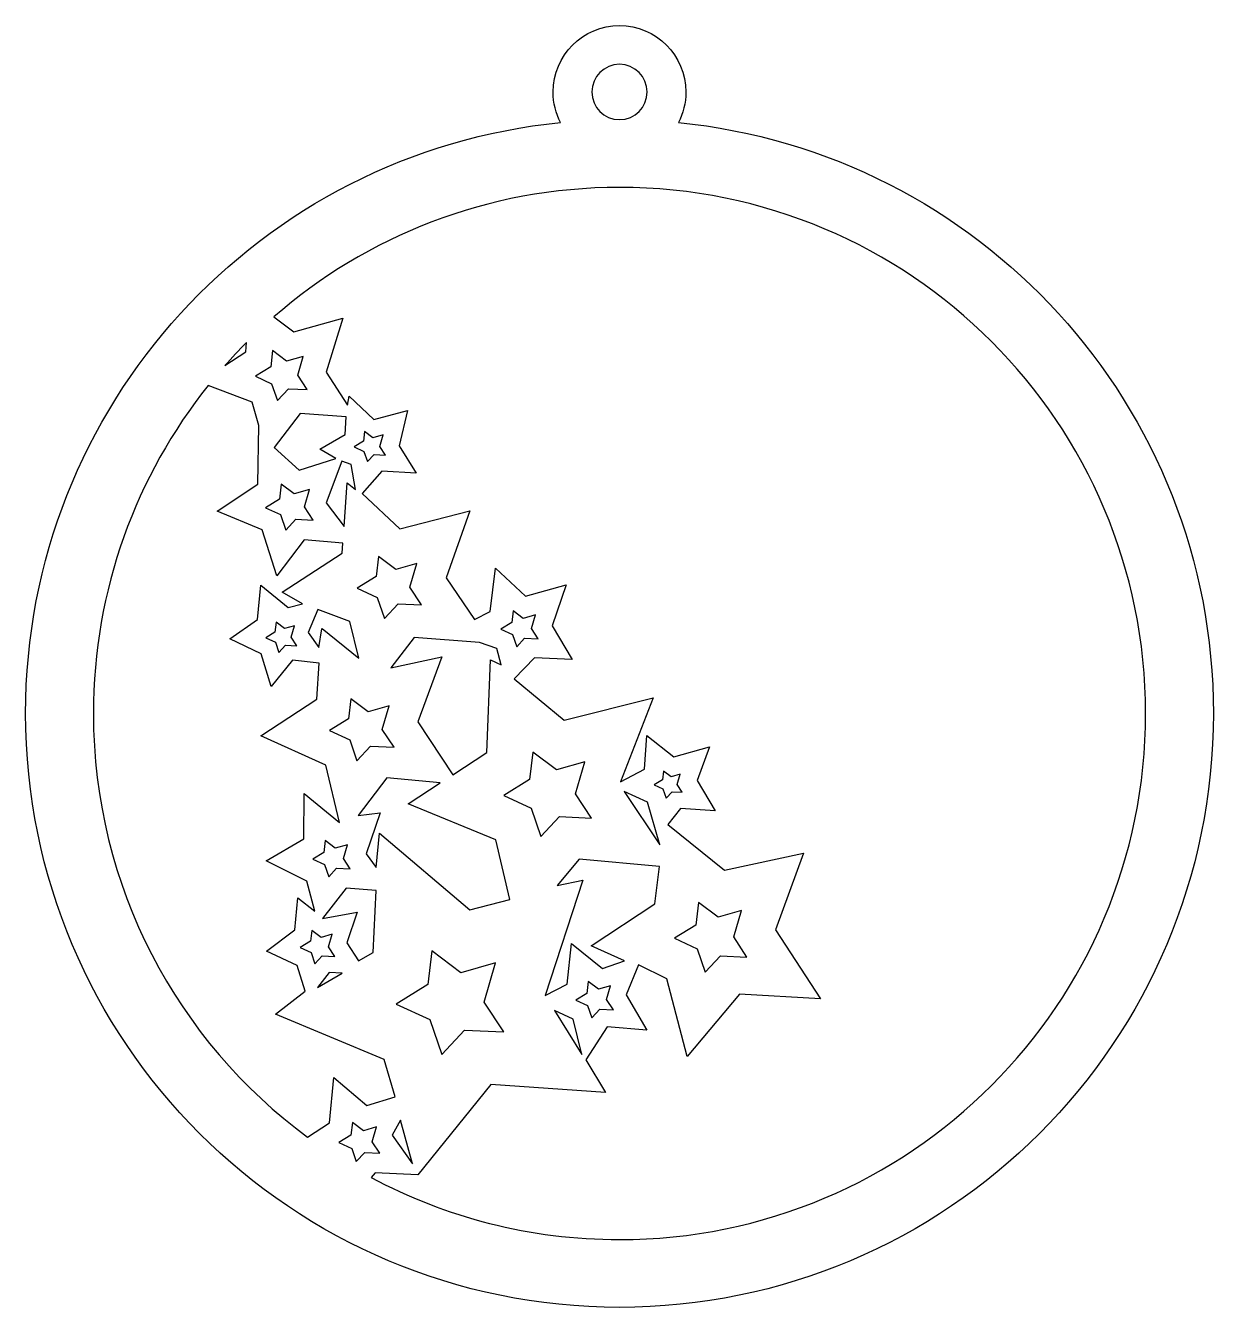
# Model space of a CAD drawing. Header units: centimetres. Extents: x 1 to 126, y -110 to -2.
# Drawn here: x 13.55 to 22.82, y -93.66 to -83.66 of the extents above; entities that cross this region are included whole.
import ezdxf

# ---------------------------------------------------------------- set-up
doc = ezdxf.new("R2010")
doc.units = ezdxf.units.CM
doc.header["$MEASUREMENT"] = 0
doc.layers.add('layer 1', color=7, linetype='Continuous')

msp = doc.modelspace()

# ---------------------------------------------------------------- linework, layer by layer
at = {"layer": 'layer 1', "color": 250}
for points, knots in [([(22.81888, -89.031), (22.81888, -86.62722), (20.9883, -84.65113), (18.64517, -84.42039), (18.64517, -84.42039), (18.68228, -84.34902), (18.70327, -84.26793), (18.70327, -84.18193), (18.70327, -84.18193), (18.70327, -83.89604), (18.4715, -83.66427), (18.18561, -83.66427), (18.18561, -83.66427), (17.89972, -83.66427), (17.66795, -83.89604), (17.66795, -84.18193), (17.66795, -84.18193), (17.66795, -84.26793), (17.68894, -84.34902), (17.72605, -84.42039), (17.72605, -84.42039), (15.38292, -84.65113), (13.55234, -86.62722), (13.55234, -89.031), (13.55234, -89.031), (13.55234, -91.58988), (15.62673, -93.66427), (18.18561, -93.66427), (18.18561, -93.66427), (20.74449, -93.66427), (22.81888, -91.58988), (22.81888, -89.031)], [0, 0, 0, 0, 0.1111111, 0.1111111, 0.1111111, 0.1111111, 0.2222222, 0.2222222, 0.2222222, 0.2222222, 0.3333333, 0.3333333, 0.3333333, 0.3333333, 0.4444444, 0.4444444, 0.4444444, 0.4444444, 0.5555556, 0.5555556, 0.5555556, 0.5555556, 0.6666667, 0.6666667, 0.6666667, 0.6666667, 0.7777778, 0.7777778, 0.7777778, 0.7777778, 1, 1, 1, 1]), ([(18.18641, -84.39774), (18.18641, -84.39774), (18.18561, -84.39773), (18.18561, -84.39773), (18.18561, -84.39773), (18.18561, -84.39773), (18.18481, -84.39774), (18.18481, -84.39774), (18.18481, -84.39774), (18.06599, -84.3973), (17.96979, -84.30085), (17.96979, -84.18193), (17.96979, -84.18193), (17.96979, -84.06274), (18.06642, -83.96611), (18.18561, -83.96611), (18.18561, -83.96611), (18.3048, -83.96611), (18.40143, -84.06274), (18.40143, -84.18193), (18.40143, -84.18193), (18.40143, -84.30085), (18.30523, -84.3973), (18.18641, -84.39774)], [0, 0, 0, 0, 0.1428571, 0.1428571, 0.1428571, 0.1428571, 0.2857143, 0.2857143, 0.2857143, 0.2857143, 0.4285714, 0.4285714, 0.4285714, 0.4285714, 0.5714286, 0.5714286, 0.5714286, 0.5714286, 0.7142857, 0.7142857, 0.7142857, 0.7142857, 1, 1, 1, 1]), ([(16.24941, -92.65096), (16.24941, -92.65096), (16.28035, -92.61379), (16.28035, -92.61379), (16.28035, -92.61379), (16.28035, -92.61379), (16.61215, -92.63063), (16.61215, -92.63063), (16.61215, -92.63063), (16.61215, -92.63063), (17.18135, -91.92537), (17.18135, -91.92537), (17.18135, -91.92537), (17.18135, -91.92537), (18.0763, -91.98915), (18.0763, -91.98915), (18.0763, -91.98915), (18.0763, -91.98915), (17.92185, -91.73238), (17.92185, -91.73238), (17.92185, -91.73238), (17.92185, -91.73238), (18.08864, -91.47472), (18.08864, -91.47472), (18.08864, -91.47472), (18.08864, -91.47472), (18.39934, -91.50081), (18.39934, -91.50081), (18.39934, -91.50081), (18.39934, -91.50081), (18.23666, -91.22527), (18.23666, -91.22527), (18.23666, -91.22527), (18.23666, -91.22527), (18.33335, -90.99274), (18.33335, -90.99274), (18.33335, -90.99274), (18.33335, -90.99274), (18.55387, -91.10028), (18.55387, -91.10028), (18.55387, -91.10028), (18.55387, -91.10028), (18.71349, -91.70718), (18.71349, -91.70718), (18.71349, -91.70718), (18.71349, -91.70718), (19.1213, -91.22085), (19.1213, -91.22085), (19.1213, -91.22085), (19.1213, -91.22085), (19.75265, -91.25748), (19.75265, -91.25748), (19.75265, -91.25748), (19.75265, -91.25748), (19.40253, -90.72007), (19.40253, -90.72007), (19.40253, -90.72007), (19.40253, -90.72007), (19.62106, -90.1209), (19.62106, -90.1209), (19.62106, -90.1209), (19.62106, -90.1209), (19.0052, -90.25368), (19.0052, -90.25368), (19.0052, -90.25368), (19.0052, -90.25368), (18.56336, -89.8963), (18.56336, -89.8963), (18.56336, -89.8963), (18.56336, -89.8963), (18.66259, -89.77171), (18.66259, -89.77171), (18.66259, -89.77171), (18.66259, -89.77171), (18.93119, -89.79108), (18.93119, -89.79108), (18.93119, -89.79108), (18.93119, -89.79108), (18.79068, -89.55338), (18.79068, -89.55338), (18.79068, -89.55338), (18.79068, -89.55338), (18.88882, -89.29223), (18.88882, -89.29223), (18.88882, -89.29223), (18.88882, -89.29223), (18.60957, -89.36982), (18.60957, -89.36982), (18.60957, -89.36982), (18.60957, -89.36982), (18.399, -89.20199), (18.399, -89.20199), (18.399, -89.20199), (18.399, -89.20199), (18.37992, -89.46485), (18.37992, -89.46485), (18.37992, -89.46485), (18.37992, -89.46485), (18.19368, -89.56323), (18.19368, -89.56323), (18.19368, -89.56323), (18.19368, -89.56323), (18.4471, -88.90962), (18.4471, -88.90962), (18.4471, -88.90962), (18.4471, -88.90962), (17.75352, -89.08205), (17.75352, -89.08205), (17.75352, -89.08205), (17.75352, -89.08205), (17.36376, -88.76057), (17.36376, -88.76057), (17.36376, -88.76057), (17.36376, -88.76057), (17.52356, -88.59547), (17.52356, -88.59547), (17.52356, -88.59547), (17.52356, -88.59547), (17.81532, -88.61028), (17.81532, -88.61028), (17.81532, -88.61028), (17.81532, -88.61028), (17.66117, -88.3478), (17.66117, -88.3478), (17.66117, -88.3478), (17.66117, -88.3478), (17.76924, -88.02636), (17.76924, -88.02636), (17.76924, -88.02636), (17.76924, -88.02636), (17.45275, -88.11468), (17.45275, -88.11468), (17.45275, -88.11468), (17.45275, -88.11468), (17.21721, -87.89625), (17.21721, -87.89625), (17.21721, -87.89625), (17.21721, -87.89625), (17.17588, -88.23599), (17.17588, -88.23599), (17.17588, -88.23599), (17.17588, -88.23599), (17.05461, -88.29751), (17.05461, -88.29751), (17.05461, -88.29751), (17.05461, -88.29751), (16.83367, -87.97199), (16.83367, -87.97199), (16.83367, -87.97199), (16.83367, -87.97199), (17.01851, -87.44912), (17.01851, -87.44912), (17.01851, -87.44912), (17.01851, -87.44912), (16.47101, -87.5911), (16.47101, -87.5911), (16.47101, -87.5911), (16.47101, -87.5911), (16.17882, -87.31359), (16.17882, -87.31359), (16.17882, -87.31359), (16.17882, -87.31359), (16.33216, -87.14012), (16.33216, -87.14012), (16.33216, -87.14012), (16.33216, -87.14012), (16.59869, -87.15479), (16.59869, -87.15479), (16.59869, -87.15479), (16.59869, -87.15479), (16.46613, -86.94159), (16.46613, -86.94159), (16.46613, -86.94159), (16.46613, -86.94159), (16.53287, -86.66623), (16.53287, -86.66623), (16.53287, -86.66623), (16.53287, -86.66623), (16.2677, -86.73765), (16.2677, -86.73765), (16.2677, -86.73765), (16.2677, -86.73765), (16.07619, -86.55587), (16.07619, -86.55587), (16.07619, -86.55587), (16.07619, -86.55587), (16.06463, -86.62526), (16.06463, -86.62526), (16.06463, -86.62526), (16.06463, -86.62526), (15.89639, -86.36895), (15.89639, -86.36895), (15.89639, -86.36895), (15.89639, -86.36895), (16.0279, -85.94774), (16.0279, -85.94774), (16.0279, -85.94774), (16.0279, -85.94774), (15.64393, -86.05444), (15.64393, -86.05444), (15.64393, -86.05444), (15.64393, -86.05444), (15.48984, -85.93588), (15.48984, -85.93588), (15.48984, -85.93588), (16.21096, -85.30727), (17.15382, -84.92656), (18.18561, -84.92656), (18.18561, -84.92656), (20.45243, -84.92656), (22.29005, -86.76418), (22.29005, -89.031), (22.29005, -89.031), (22.29005, -91.29782), (20.45243, -93.13544), (18.18561, -93.13544), (18.18561, -93.13544), (17.48542, -93.13544), (16.82619, -92.96012), (16.24941, -92.65096)], [0, 0, 0, 0, 0.0178571, 0.0178571, 0.0178571, 0.0178571, 0.0357143, 0.0357143, 0.0357143, 0.0357143, 0.0535714, 0.0535714, 0.0535714, 0.0535714, 0.0714286, 0.0714286, 0.0714286, 0.0714286, 0.0892857, 0.0892857, 0.0892857, 0.0892857, 0.1071429, 0.1071429, 0.1071429, 0.1071429, 0.125, 0.125, 0.125, 0.125, 0.1428571, 0.1428571, 0.1428571, 0.1428571, 0.1607143, 0.1607143, 0.1607143, 0.1607143, 0.1785714, 0.1785714, 0.1785714, 0.1785714, 0.1964286, 0.1964286, 0.1964286, 0.1964286, 0.2142857, 0.2142857, 0.2142857, 0.2142857, 0.2321429, 0.2321429, 0.2321429, 0.2321429, 0.25, 0.25, 0.25, 0.25, 0.2678571, 0.2678571, 0.2678571, 0.2678571, 0.2857143, 0.2857143, 0.2857143, 0.2857143, 0.3035714, 0.3035714, 0.3035714, 0.3035714, 0.3214286, 0.3214286, 0.3214286, 0.3214286, 0.3392857, 0.3392857, 0.3392857, 0.3392857, 0.3571429, 0.3571429, 0.3571429, 0.3571429, 0.375, 0.375, 0.375, 0.375, 0.3928571, 0.3928571, 0.3928571, 0.3928571, 0.4107143, 0.4107143, 0.4107143, 0.4107143, 0.4285714, 0.4285714, 0.4285714, 0.4285714, 0.4464286, 0.4464286, 0.4464286, 0.4464286, 0.4642857, 0.4642857, 0.4642857, 0.4642857, 0.4821429, 0.4821429, 0.4821429, 0.4821429, 0.5, 0.5, 0.5, 0.5, 0.5178571, 0.5178571, 0.5178571, 0.5178571, 0.5357143, 0.5357143, 0.5357143, 0.5357143, 0.5535714, 0.5535714, 0.5535714, 0.5535714, 0.5714286, 0.5714286, 0.5714286, 0.5714286, 0.5892857, 0.5892857, 0.5892857, 0.5892857, 0.6071429, 0.6071429, 0.6071429, 0.6071429, 0.625, 0.625, 0.625, 0.625, 0.6428571, 0.6428571, 0.6428571, 0.6428571, 0.6607143, 0.6607143, 0.6607143, 0.6607143, 0.6785714, 0.6785714, 0.6785714, 0.6785714, 0.6964286, 0.6964286, 0.6964286, 0.6964286, 0.7142857, 0.7142857, 0.7142857, 0.7142857, 0.7321429, 0.7321429, 0.7321429, 0.7321429, 0.75, 0.75, 0.75, 0.75, 0.7678571, 0.7678571, 0.7678571, 0.7678571, 0.7857143, 0.7857143, 0.7857143, 0.7857143, 0.8035714, 0.8035714, 0.8035714, 0.8035714, 0.8214286, 0.8214286, 0.8214286, 0.8214286, 0.8392857, 0.8392857, 0.8392857, 0.8392857, 0.8571429, 0.8571429, 0.8571429, 0.8571429, 0.875, 0.875, 0.875, 0.875, 0.8928571, 0.8928571, 0.8928571, 0.8928571, 0.9107143, 0.9107143, 0.9107143, 0.9107143, 0.9285714, 0.9285714, 0.9285714, 0.9285714, 0.9464286, 0.9464286, 0.9464286, 0.9464286, 0.9642857, 0.9642857, 0.9642857, 0.9642857, 1, 1, 1, 1]), ([(15.27555, -86.13653), (15.27555, -86.13653), (15.27012, -86.20983), (15.27012, -86.20983), (15.27012, -86.20983), (15.27012, -86.20983), (15.10637, -86.31713), (15.10637, -86.31713), (15.10637, -86.31713), (15.16095, -86.25524), (15.21737, -86.19501), (15.27555, -86.13653)], [0, 0, 0, 0, 0.25, 0.25, 0.25, 0.25, 0.5, 0.5, 0.5, 0.5, 1, 1, 1, 1]), ([(15.60226, -86.49711), (15.60226, -86.49711), (15.51672, -86.58913), (15.51672, -86.58913), (15.51672, -86.58913), (15.51672, -86.58913), (15.47177, -86.45779), (15.47177, -86.45779), (15.47177, -86.45779), (15.47177, -86.45779), (15.34566, -86.39977), (15.34566, -86.39977), (15.34566, -86.39977), (15.34566, -86.39977), (15.46466, -86.32666), (15.46466, -86.32666), (15.46466, -86.32666), (15.46466, -86.32666), (15.47911, -86.20007), (15.47911, -86.20007), (15.47911, -86.20007), (15.47911, -86.20007), (15.58792, -86.28245), (15.58792, -86.28245), (15.58792, -86.28245), (15.58792, -86.28245), (15.7183, -86.2449), (15.7183, -86.2449), (15.7183, -86.2449), (15.7183, -86.2449), (15.67525, -86.39241), (15.67525, -86.39241), (15.67525, -86.39241), (15.67525, -86.39241), (15.74931, -86.504), (15.74931, -86.504), (15.74931, -86.504), (15.74931, -86.504), (15.60226, -86.49711), (15.60226, -86.49711)], [0, 0, 0, 0, 0.0909091, 0.0909091, 0.0909091, 0.0909091, 0.1818182, 0.1818182, 0.1818182, 0.1818182, 0.2727273, 0.2727273, 0.2727273, 0.2727273, 0.3636364, 0.3636364, 0.3636364, 0.3636364, 0.4545455, 0.4545455, 0.4545455, 0.4545455, 0.5454545, 0.5454545, 0.5454545, 0.5454545, 0.6363636, 0.6363636, 0.6363636, 0.6363636, 0.7272727, 0.7272727, 0.7272727, 0.7272727, 0.8181818, 0.8181818, 0.8181818, 0.8181818, 1, 1, 1, 1]), ([(16.43435, -92.02053), (16.43435, -92.02053), (16.21523, -92.08856), (16.21523, -92.08856), (16.21523, -92.08856), (16.21523, -92.08856), (15.95784, -91.87131), (15.95784, -91.87131), (15.95784, -91.87131), (15.95784, -91.87131), (15.92267, -92.22512), (15.92267, -92.22512), (15.92267, -92.22512), (15.92267, -92.22512), (15.75154, -92.33614), (15.75154, -92.33614), (15.75154, -92.33614), (14.73836, -91.58874), (14.08117, -90.38662), (14.08117, -89.031), (14.08117, -89.031), (14.08117, -88.06314), (14.41618, -87.17352), (14.97655, -86.47178), (14.97655, -86.47178), (14.97655, -86.47178), (15.31903, -86.60233), (15.31903, -86.60233), (15.31903, -86.60233), (15.31903, -86.60233), (15.37061, -86.78389), (15.37061, -86.78389), (15.37061, -86.78389), (15.37061, -86.78389), (15.36455, -87.24243), (15.36455, -87.24243), (15.36455, -87.24243), (15.36455, -87.24243), (15.04767, -87.45119), (15.04767, -87.45119), (15.04767, -87.45119), (15.04767, -87.45119), (15.397, -87.59739), (15.397, -87.59739), (15.397, -87.59739), (15.397, -87.59739), (15.51292, -87.95773), (15.51292, -87.95773), (15.51292, -87.95773), (15.51292, -87.95773), (15.72561, -87.67716), (15.72561, -87.67716), (15.72561, -87.67716), (15.72561, -87.67716), (16.02721, -87.70164), (16.02721, -87.70164), (16.02721, -87.70164), (16.02721, -87.70164), (16.02212, -87.77939), (16.02212, -87.77939), (16.02212, -87.77939), (16.02212, -87.77939), (15.55465, -88.08488), (15.55465, -88.08488), (15.55465, -88.08488), (15.55465, -88.08488), (15.71179, -88.17545), (15.71179, -88.17545), (15.71179, -88.17545), (15.71179, -88.17545), (15.60136, -88.20426), (15.60136, -88.20426), (15.60136, -88.20426), (15.60136, -88.20426), (15.3877, -88.02938), (15.3877, -88.02938), (15.3877, -88.02938), (15.3877, -88.02938), (15.36026, -88.2987), (15.36026, -88.2987), (15.36026, -88.2987), (15.36026, -88.2987), (15.14618, -88.44843), (15.14618, -88.44843), (15.14618, -88.44843), (15.14618, -88.44843), (15.39033, -88.56521), (15.39033, -88.56521), (15.39033, -88.56521), (15.39033, -88.56521), (15.46908, -88.82157), (15.46908, -88.82157), (15.46908, -88.82157), (15.46908, -88.82157), (15.63561, -88.61436), (15.63561, -88.61436), (15.63561, -88.61436), (15.63561, -88.61436), (15.842, -88.63861), (15.842, -88.63861), (15.842, -88.63861), (15.842, -88.63861), (15.82543, -88.91995), (15.82543, -88.91995), (15.82543, -88.91995), (15.82543, -88.91995), (15.38773, -89.20403), (15.38773, -89.20403), (15.38773, -89.20403), (15.38773, -89.20403), (15.8945, -89.43507), (15.8945, -89.43507), (15.8945, -89.43507), (15.8945, -89.43507), (16.00034, -89.88094), (16.00034, -89.88094), (16.00034, -89.88094), (16.00034, -89.88094), (15.72505, -89.65475), (15.72505, -89.65475), (15.72505, -89.65475), (15.72505, -89.65475), (15.72318, -90.00796), (15.72318, -90.00796), (15.72318, -90.00796), (15.72318, -90.00796), (15.42991, -90.1812), (15.42991, -90.1812), (15.42991, -90.1812), (15.42991, -90.1812), (15.74536, -90.33946), (15.74536, -90.33946), (15.74536, -90.33946), (15.74536, -90.33946), (15.80914, -90.5744), (15.80914, -90.5744), (15.80914, -90.5744), (15.80914, -90.5744), (15.67576, -90.46784), (15.67576, -90.46784), (15.67576, -90.46784), (15.67576, -90.46784), (15.65154, -90.71897), (15.65154, -90.71897), (15.65154, -90.71897), (15.65154, -90.71897), (15.43086, -90.88557), (15.43086, -90.88557), (15.43086, -90.88557), (15.43086, -90.88557), (15.66958, -90.99634), (15.66958, -90.99634), (15.66958, -90.99634), (15.66958, -90.99634), (15.73276, -91.198), (15.73276, -91.198), (15.73276, -91.198), (15.73276, -91.198), (15.50109, -91.37781), (15.50109, -91.37781), (15.50109, -91.37781), (15.50109, -91.37781), (16.34926, -91.73058), (16.34926, -91.73058), (16.34926, -91.73058), (16.34926, -91.73058), (16.43435, -92.02053), (16.43435, -92.02053)], [0, 0, 0, 0, 0.0232558, 0.0232558, 0.0232558, 0.0232558, 0.0465116, 0.0465116, 0.0465116, 0.0465116, 0.0697674, 0.0697674, 0.0697674, 0.0697674, 0.0930233, 0.0930233, 0.0930233, 0.0930233, 0.1162791, 0.1162791, 0.1162791, 0.1162791, 0.1395349, 0.1395349, 0.1395349, 0.1395349, 0.1627907, 0.1627907, 0.1627907, 0.1627907, 0.1860465, 0.1860465, 0.1860465, 0.1860465, 0.2093023, 0.2093023, 0.2093023, 0.2093023, 0.2325581, 0.2325581, 0.2325581, 0.2325581, 0.255814, 0.255814, 0.255814, 0.255814, 0.2790698, 0.2790698, 0.2790698, 0.2790698, 0.3023256, 0.3023256, 0.3023256, 0.3023256, 0.3255814, 0.3255814, 0.3255814, 0.3255814, 0.3488372, 0.3488372, 0.3488372, 0.3488372, 0.372093, 0.372093, 0.372093, 0.372093, 0.3953488, 0.3953488, 0.3953488, 0.3953488, 0.4186047, 0.4186047, 0.4186047, 0.4186047, 0.4418605, 0.4418605, 0.4418605, 0.4418605, 0.4651163, 0.4651163, 0.4651163, 0.4651163, 0.4883721, 0.4883721, 0.4883721, 0.4883721, 0.5116279, 0.5116279, 0.5116279, 0.5116279, 0.5348837, 0.5348837, 0.5348837, 0.5348837, 0.5581395, 0.5581395, 0.5581395, 0.5581395, 0.5813953, 0.5813953, 0.5813953, 0.5813953, 0.6046512, 0.6046512, 0.6046512, 0.6046512, 0.627907, 0.627907, 0.627907, 0.627907, 0.6511628, 0.6511628, 0.6511628, 0.6511628, 0.6744186, 0.6744186, 0.6744186, 0.6744186, 0.6976744, 0.6976744, 0.6976744, 0.6976744, 0.7209302, 0.7209302, 0.7209302, 0.7209302, 0.744186, 0.744186, 0.744186, 0.744186, 0.7674419, 0.7674419, 0.7674419, 0.7674419, 0.7906977, 0.7906977, 0.7906977, 0.7906977, 0.8139535, 0.8139535, 0.8139535, 0.8139535, 0.8372093, 0.8372093, 0.8372093, 0.8372093, 0.8604651, 0.8604651, 0.8604651, 0.8604651, 0.8837209, 0.8837209, 0.8837209, 0.8837209, 0.9069767, 0.9069767, 0.9069767, 0.9069767, 0.9302326, 0.9302326, 0.9302326, 0.9302326, 0.9534884, 0.9534884, 0.9534884, 0.9534884, 1, 1, 1, 1]), ([(15.97185, -87.04209), (15.97185, -87.04209), (15.68514, -87.13135), (15.68514, -87.13135), (15.68514, -87.13135), (15.68514, -87.13135), (15.49215, -86.9558), (15.49215, -86.9558), (15.49215, -86.9558), (15.49215, -86.9558), (15.69319, -86.69012), (15.69319, -86.69012), (15.69319, -86.69012), (15.69319, -86.69012), (16.05434, -86.71647), (16.05434, -86.71647), (16.05434, -86.71647), (16.05434, -86.71647), (16.0445, -86.85363), (16.0445, -86.85363), (16.0445, -86.85363), (16.0445, -86.85363), (15.84647, -86.96977), (15.84647, -86.96977), (15.84647, -86.96977), (15.84647, -86.96977), (15.97185, -87.04209), (15.97185, -87.04209)], [0, 0, 0, 0, 0.125, 0.125, 0.125, 0.125, 0.25, 0.25, 0.25, 0.25, 0.375, 0.375, 0.375, 0.375, 0.5, 0.5, 0.5, 0.5, 0.625, 0.625, 0.625, 0.625, 0.75, 0.75, 0.75, 0.75, 1, 1, 1, 1]), ([(16.27071, -87.01009), (16.27071, -87.01009), (16.21917, -87.06554), (16.21917, -87.06554), (16.21917, -87.06554), (16.21917, -87.06554), (16.19207, -86.9864), (16.19207, -86.9864), (16.19207, -86.9864), (16.19207, -86.9864), (16.11607, -86.95143), (16.11607, -86.95143), (16.11607, -86.95143), (16.11607, -86.95143), (16.18779, -86.90737), (16.18779, -86.90737), (16.18779, -86.90737), (16.18779, -86.90737), (16.1965, -86.83108), (16.1965, -86.83108), (16.1965, -86.83108), (16.1965, -86.83108), (16.26207, -86.88072), (16.26207, -86.88072), (16.26207, -86.88072), (16.26207, -86.88072), (16.34064, -86.8581), (16.34064, -86.8581), (16.34064, -86.8581), (16.34064, -86.8581), (16.31471, -86.94699), (16.31471, -86.94699), (16.31471, -86.94699), (16.31471, -86.94699), (16.35934, -87.01425), (16.35934, -87.01425), (16.35934, -87.01425), (16.35934, -87.01425), (16.27071, -87.01009), (16.27071, -87.01009)], [0, 0, 0, 0, 0.0909091, 0.0909091, 0.0909091, 0.0909091, 0.1818182, 0.1818182, 0.1818182, 0.1818182, 0.2727273, 0.2727273, 0.2727273, 0.2727273, 0.3636364, 0.3636364, 0.3636364, 0.3636364, 0.4545455, 0.4545455, 0.4545455, 0.4545455, 0.5454545, 0.5454545, 0.5454545, 0.5454545, 0.6363636, 0.6363636, 0.6363636, 0.6363636, 0.7272727, 0.7272727, 0.7272727, 0.7272727, 0.8181818, 0.8181818, 0.8181818, 0.8181818, 1, 1, 1, 1]), ([(16.12651, -87.28337), (16.12651, -87.28337), (16.06202, -87.23192), (16.06202, -87.23192), (16.06202, -87.23192), (16.06202, -87.23192), (16.03851, -87.57085), (16.03851, -87.57085), (16.03851, -87.57085), (16.03851, -87.57085), (15.89759, -87.38647), (15.89759, -87.38647), (15.89759, -87.38647), (15.89759, -87.38647), (16.02012, -87.06289), (16.02012, -87.06289), (16.02012, -87.06289), (16.02012, -87.06289), (16.0923, -87.08721), (16.0923, -87.08721), (16.0923, -87.08721), (16.0923, -87.08721), (16.12651, -87.28337), (16.12651, -87.28337)], [0, 0, 0, 0, 0.1428571, 0.1428571, 0.1428571, 0.1428571, 0.2857143, 0.2857143, 0.2857143, 0.2857143, 0.4285714, 0.4285714, 0.4285714, 0.4285714, 0.5714286, 0.5714286, 0.5714286, 0.5714286, 0.7142857, 0.7142857, 0.7142857, 0.7142857, 1, 1, 1, 1]), ([(15.76769, -87.28244), (15.76769, -87.28244), (15.728, -87.41848), (15.728, -87.41848), (15.728, -87.41848), (15.728, -87.41848), (15.79629, -87.52139), (15.79629, -87.52139), (15.79629, -87.52139), (15.79629, -87.52139), (15.66068, -87.51503), (15.66068, -87.51503), (15.66068, -87.51503), (15.66068, -87.51503), (15.58179, -87.59989), (15.58179, -87.59989), (15.58179, -87.59989), (15.58179, -87.59989), (15.54033, -87.47877), (15.54033, -87.47877), (15.54033, -87.47877), (15.54033, -87.47877), (15.42404, -87.42527), (15.42404, -87.42527), (15.42404, -87.42527), (15.42404, -87.42527), (15.53377, -87.35784), (15.53377, -87.35784), (15.53377, -87.35784), (15.53377, -87.35784), (15.54711, -87.24109), (15.54711, -87.24109), (15.54711, -87.24109), (15.54711, -87.24109), (15.64745, -87.31707), (15.64745, -87.31707), (15.64745, -87.31707), (15.64745, -87.31707), (15.76769, -87.28244), (15.76769, -87.28244)], [0, 0, 0, 0, 0.0909091, 0.0909091, 0.0909091, 0.0909091, 0.1818182, 0.1818182, 0.1818182, 0.1818182, 0.2727273, 0.2727273, 0.2727273, 0.2727273, 0.3636364, 0.3636364, 0.3636364, 0.3636364, 0.4545455, 0.4545455, 0.4545455, 0.4545455, 0.5454545, 0.5454545, 0.5454545, 0.5454545, 0.6363636, 0.6363636, 0.6363636, 0.6363636, 0.7272727, 0.7272727, 0.7272727, 0.7272727, 0.8181818, 0.8181818, 0.8181818, 0.8181818, 1, 1, 1, 1]), ([(16.45858, -88.17585), (16.45858, -88.17585), (16.35186, -88.29065), (16.35186, -88.29065), (16.35186, -88.29065), (16.35186, -88.29065), (16.29577, -88.12679), (16.29577, -88.12679), (16.29577, -88.12679), (16.29577, -88.12679), (16.13844, -88.05441), (16.13844, -88.05441), (16.13844, -88.05441), (16.13844, -88.05441), (16.28691, -87.96319), (16.28691, -87.96319), (16.28691, -87.96319), (16.28691, -87.96319), (16.30493, -87.80524), (16.30493, -87.80524), (16.30493, -87.80524), (16.30493, -87.80524), (16.4407, -87.90803), (16.4407, -87.90803), (16.4407, -87.90803), (16.4407, -87.90803), (16.60337, -87.86118), (16.60337, -87.86118), (16.60337, -87.86118), (16.60337, -87.86118), (16.54965, -88.04522), (16.54965, -88.04522), (16.54965, -88.04522), (16.54965, -88.04522), (16.64206, -88.18445), (16.64206, -88.18445), (16.64206, -88.18445), (16.64206, -88.18445), (16.45858, -88.17585), (16.45858, -88.17585)], [0, 0, 0, 0, 0.0909091, 0.0909091, 0.0909091, 0.0909091, 0.1818182, 0.1818182, 0.1818182, 0.1818182, 0.2727273, 0.2727273, 0.2727273, 0.2727273, 0.3636364, 0.3636364, 0.3636364, 0.3636364, 0.4545455, 0.4545455, 0.4545455, 0.4545455, 0.5454545, 0.5454545, 0.5454545, 0.5454545, 0.6363636, 0.6363636, 0.6363636, 0.6363636, 0.7272727, 0.7272727, 0.7272727, 0.7272727, 0.8181818, 0.8181818, 0.8181818, 0.8181818, 1, 1, 1, 1]), ([(16.15299, -88.59816), (16.15299, -88.59816), (15.86673, -88.36769), (15.86673, -88.36769), (15.86673, -88.36769), (15.86673, -88.36769), (15.86281, -88.37151), (15.86281, -88.37151), (15.86281, -88.37151), (15.86281, -88.37151), (15.8389, -88.51482), (15.8389, -88.51482), (15.8389, -88.51482), (15.8389, -88.51482), (15.75699, -88.39969), (15.75699, -88.39969), (15.75699, -88.39969), (15.75699, -88.39969), (15.83215, -88.21853), (15.83215, -88.21853), (15.83215, -88.21853), (15.83215, -88.21853), (16.08142, -88.31349), (16.08142, -88.31349), (16.08142, -88.31349), (16.08142, -88.31349), (16.15299, -88.59816), (16.15299, -88.59816)], [0, 0, 0, 0, 0.125, 0.125, 0.125, 0.125, 0.25, 0.25, 0.25, 0.25, 0.375, 0.375, 0.375, 0.375, 0.5, 0.5, 0.5, 0.5, 0.625, 0.625, 0.625, 0.625, 0.75, 0.75, 0.75, 0.75, 1, 1, 1, 1]), ([(17.38387, -88.51045), (17.38387, -88.51045), (17.35138, -88.41556), (17.35138, -88.41556), (17.35138, -88.41556), (17.35138, -88.41556), (17.26026, -88.37363), (17.26026, -88.37363), (17.26026, -88.37363), (17.26026, -88.37363), (17.34625, -88.3208), (17.34625, -88.3208), (17.34625, -88.3208), (17.34625, -88.3208), (17.35669, -88.22933), (17.35669, -88.22933), (17.35669, -88.22933), (17.35669, -88.22933), (17.43532, -88.28885), (17.43532, -88.28885), (17.43532, -88.28885), (17.43532, -88.28885), (17.52953, -88.26172), (17.52953, -88.26172), (17.52953, -88.26172), (17.52953, -88.26172), (17.49842, -88.36831), (17.49842, -88.36831), (17.49842, -88.36831), (17.49842, -88.36831), (17.55193, -88.44894), (17.55193, -88.44894), (17.55193, -88.44894), (17.55193, -88.44894), (17.44568, -88.44396), (17.44568, -88.44396), (17.44568, -88.44396), (17.44568, -88.44396), (17.38387, -88.51045), (17.38387, -88.51045)], [0, 0, 0, 0, 0.0909091, 0.0909091, 0.0909091, 0.0909091, 0.1818182, 0.1818182, 0.1818182, 0.1818182, 0.2727273, 0.2727273, 0.2727273, 0.2727273, 0.3636364, 0.3636364, 0.3636364, 0.3636364, 0.4545455, 0.4545455, 0.4545455, 0.4545455, 0.5454545, 0.5454545, 0.5454545, 0.5454545, 0.6363636, 0.6363636, 0.6363636, 0.6363636, 0.7272727, 0.7272727, 0.7272727, 0.7272727, 0.8181818, 0.8181818, 0.8181818, 0.8181818, 1, 1, 1, 1]), ([(15.66896, -88.50256), (15.66896, -88.50256), (15.58034, -88.49841), (15.58034, -88.49841), (15.58034, -88.49841), (15.58034, -88.49841), (15.52879, -88.55386), (15.52879, -88.55386), (15.52879, -88.55386), (15.52879, -88.55386), (15.50169, -88.47472), (15.50169, -88.47472), (15.50169, -88.47472), (15.50169, -88.47472), (15.42569, -88.43975), (15.42569, -88.43975), (15.42569, -88.43975), (15.42569, -88.43975), (15.49741, -88.39568), (15.49741, -88.39568), (15.49741, -88.39568), (15.49741, -88.39568), (15.50612, -88.31939), (15.50612, -88.31939), (15.50612, -88.31939), (15.50612, -88.31939), (15.5717, -88.36904), (15.5717, -88.36904), (15.5717, -88.36904), (15.5717, -88.36904), (15.65027, -88.34641), (15.65027, -88.34641), (15.65027, -88.34641), (15.65027, -88.34641), (15.62433, -88.43531), (15.62433, -88.43531), (15.62433, -88.43531), (15.62433, -88.43531), (15.66896, -88.50256), (15.66896, -88.50256)], [0, 0, 0, 0, 0.0909091, 0.0909091, 0.0909091, 0.0909091, 0.1818182, 0.1818182, 0.1818182, 0.1818182, 0.2727273, 0.2727273, 0.2727273, 0.2727273, 0.3636364, 0.3636364, 0.3636364, 0.3636364, 0.4545455, 0.4545455, 0.4545455, 0.4545455, 0.5454545, 0.5454545, 0.5454545, 0.5454545, 0.6363636, 0.6363636, 0.6363636, 0.6363636, 0.7272727, 0.7272727, 0.7272727, 0.7272727, 0.8181818, 0.8181818, 0.8181818, 0.8181818, 1, 1, 1, 1]), ([(16.79987, -88.58883), (16.79987, -88.58883), (16.40094, -88.67412), (16.40094, -88.67412), (16.40094, -88.67412), (16.40094, -88.67412), (16.58438, -88.43853), (16.58438, -88.43853), (16.58438, -88.43853), (16.58438, -88.43853), (17.09464, -88.47647), (17.09464, -88.47647), (17.09464, -88.47647), (17.09464, -88.47647), (17.22822, -88.52282), (17.22822, -88.52282), (17.22822, -88.52282), (17.22822, -88.52282), (17.26188, -88.65071), (17.26188, -88.65071), (17.26188, -88.65071), (17.26188, -88.65071), (17.18016, -88.61101), (17.18016, -88.61101), (17.18016, -88.61101), (17.18016, -88.61101), (17.15032, -89.33447), (17.15032, -89.33447), (17.15032, -89.33447), (17.15032, -89.33447), (16.88616, -89.51034), (16.88616, -89.51034), (16.88616, -89.51034), (16.88616, -89.51034), (16.61186, -89.09493), (16.61186, -89.09493), (16.61186, -89.09493), (16.61186, -89.09493), (16.79987, -88.58883), (16.79987, -88.58883)], [0, 0, 0, 0, 0.0909091, 0.0909091, 0.0909091, 0.0909091, 0.1818182, 0.1818182, 0.1818182, 0.1818182, 0.2727273, 0.2727273, 0.2727273, 0.2727273, 0.3636364, 0.3636364, 0.3636364, 0.3636364, 0.4545455, 0.4545455, 0.4545455, 0.4545455, 0.5454545, 0.5454545, 0.5454545, 0.5454545, 0.6363636, 0.6363636, 0.6363636, 0.6363636, 0.7272727, 0.7272727, 0.7272727, 0.7272727, 0.8181818, 0.8181818, 0.8181818, 0.8181818, 1, 1, 1, 1]), ([(16.24366, -89.28595), (16.24366, -89.28595), (16.13694, -89.40075), (16.13694, -89.40075), (16.13694, -89.40075), (16.13694, -89.40075), (16.08085, -89.2369), (16.08085, -89.2369), (16.08085, -89.2369), (16.08085, -89.2369), (15.92351, -89.16451), (15.92351, -89.16451), (15.92351, -89.16451), (15.92351, -89.16451), (16.07198, -89.0733), (16.07198, -89.0733), (16.07198, -89.0733), (16.07198, -89.0733), (16.09001, -88.91535), (16.09001, -88.91535), (16.09001, -88.91535), (16.09001, -88.91535), (16.22578, -89.01813), (16.22578, -89.01813), (16.22578, -89.01813), (16.22578, -89.01813), (16.38845, -88.97128), (16.38845, -88.97128), (16.38845, -88.97128), (16.38845, -88.97128), (16.33473, -89.15532), (16.33473, -89.15532), (16.33473, -89.15532), (16.33473, -89.15532), (16.42714, -89.29455), (16.42714, -89.29455), (16.42714, -89.29455), (16.42714, -89.29455), (16.24366, -89.28595), (16.24366, -89.28595)], [0, 0, 0, 0, 0.0909091, 0.0909091, 0.0909091, 0.0909091, 0.1818182, 0.1818182, 0.1818182, 0.1818182, 0.2727273, 0.2727273, 0.2727273, 0.2727273, 0.3636364, 0.3636364, 0.3636364, 0.3636364, 0.4545455, 0.4545455, 0.4545455, 0.4545455, 0.5454545, 0.5454545, 0.5454545, 0.5454545, 0.6363636, 0.6363636, 0.6363636, 0.6363636, 0.7272727, 0.7272727, 0.7272727, 0.7272727, 0.8181818, 0.8181818, 0.8181818, 0.8181818, 1, 1, 1, 1]), ([(17.57284, -89.99106), (17.57284, -89.99106), (17.4967, -89.76863), (17.4967, -89.76863), (17.4967, -89.76863), (17.4967, -89.76863), (17.28312, -89.67036), (17.28312, -89.67036), (17.28312, -89.67036), (17.28312, -89.67036), (17.48467, -89.54653), (17.48467, -89.54653), (17.48467, -89.54653), (17.48467, -89.54653), (17.50915, -89.33211), (17.50915, -89.33211), (17.50915, -89.33211), (17.50915, -89.33211), (17.69344, -89.47163), (17.69344, -89.47163), (17.69344, -89.47163), (17.69344, -89.47163), (17.91427, -89.40804), (17.91427, -89.40804), (17.91427, -89.40804), (17.91427, -89.40804), (17.84137, -89.65789), (17.84137, -89.65789), (17.84137, -89.65789), (17.84137, -89.65789), (17.9668, -89.84689), (17.9668, -89.84689), (17.9668, -89.84689), (17.9668, -89.84689), (17.71773, -89.83522), (17.71773, -89.83522), (17.71773, -89.83522), (17.71773, -89.83522), (17.57284, -89.99106), (17.57284, -89.99106)], [0, 0, 0, 0, 0.0909091, 0.0909091, 0.0909091, 0.0909091, 0.1818182, 0.1818182, 0.1818182, 0.1818182, 0.2727273, 0.2727273, 0.2727273, 0.2727273, 0.3636364, 0.3636364, 0.3636364, 0.3636364, 0.4545455, 0.4545455, 0.4545455, 0.4545455, 0.5454545, 0.5454545, 0.5454545, 0.5454545, 0.6363636, 0.6363636, 0.6363636, 0.6363636, 0.7272727, 0.7272727, 0.7272727, 0.7272727, 0.8181818, 0.8181818, 0.8181818, 0.8181818, 1, 1, 1, 1]), ([(18.52495, -89.61994), (18.52495, -89.61994), (18.45647, -89.58843), (18.45647, -89.58843), (18.45647, -89.58843), (18.45647, -89.58843), (18.52109, -89.54873), (18.52109, -89.54873), (18.52109, -89.54873), (18.52109, -89.54873), (18.52895, -89.47998), (18.52895, -89.47998), (18.52895, -89.47998), (18.52895, -89.47998), (18.58802, -89.52472), (18.58802, -89.52472), (18.58802, -89.52472), (18.58802, -89.52472), (18.65883, -89.50432), (18.65883, -89.50432), (18.65883, -89.50432), (18.65883, -89.50432), (18.63546, -89.58444), (18.63546, -89.58444), (18.63546, -89.58444), (18.63546, -89.58444), (18.67568, -89.64503), (18.67568, -89.64503), (18.67568, -89.64503), (18.67568, -89.64503), (18.59582, -89.64129), (18.59582, -89.64129), (18.59582, -89.64129), (18.59582, -89.64129), (18.54936, -89.69126), (18.54936, -89.69126), (18.54936, -89.69126), (18.54936, -89.69126), (18.52495, -89.61994), (18.52495, -89.61994)], [0, 0, 0, 0, 0.0909091, 0.0909091, 0.0909091, 0.0909091, 0.1818182, 0.1818182, 0.1818182, 0.1818182, 0.2727273, 0.2727273, 0.2727273, 0.2727273, 0.3636364, 0.3636364, 0.3636364, 0.3636364, 0.4545455, 0.4545455, 0.4545455, 0.4545455, 0.5454545, 0.5454545, 0.5454545, 0.5454545, 0.6363636, 0.6363636, 0.6363636, 0.6363636, 0.7272727, 0.7272727, 0.7272727, 0.7272727, 0.8181818, 0.8181818, 0.8181818, 0.8181818, 1, 1, 1, 1]), ([(17.01911, -90.56381), (17.01911, -90.56381), (16.3136, -89.96534), (16.3136, -89.96534), (16.3136, -89.96534), (16.3136, -89.96534), (16.28749, -90.2313), (16.28749, -90.2313), (16.28749, -90.2313), (16.28749, -90.2313), (16.20911, -90.1258), (16.20911, -90.1258), (16.20911, -90.1258), (16.20911, -90.1258), (16.3177, -89.80554), (16.3177, -89.80554), (16.3177, -89.80554), (16.3177, -89.80554), (16.14565, -89.82778), (16.14565, -89.82778), (16.14565, -89.82778), (16.14565, -89.82778), (16.36934, -89.534), (16.36934, -89.534), (16.36934, -89.534), (16.36934, -89.534), (16.78726, -89.57184), (16.78726, -89.57184), (16.78726, -89.57184), (16.78726, -89.57184), (16.53799, -89.73699), (16.53799, -89.73699), (16.53799, -89.73699), (16.53799, -89.73699), (17.21955, -90.01592), (17.21955, -90.01592), (17.21955, -90.01592), (17.21955, -90.01592), (17.33128, -90.48157), (17.33128, -90.48157), (17.33128, -90.48157), (17.33128, -90.48157), (17.01911, -90.56381), (17.01911, -90.56381)], [0, 0, 0, 0, 0.0833333, 0.0833333, 0.0833333, 0.0833333, 0.1666667, 0.1666667, 0.1666667, 0.1666667, 0.25, 0.25, 0.25, 0.25, 0.3333333, 0.3333333, 0.3333333, 0.3333333, 0.4166667, 0.4166667, 0.4166667, 0.4166667, 0.5, 0.5, 0.5, 0.5, 0.5833333, 0.5833333, 0.5833333, 0.5833333, 0.6666667, 0.6666667, 0.6666667, 0.6666667, 0.75, 0.75, 0.75, 0.75, 0.8333333, 0.8333333, 0.8333333, 0.8333333, 1, 1, 1, 1]), ([(18.49947, -90.05509), (18.49947, -90.05509), (18.2218, -89.63835), (18.2218, -89.63835), (18.2218, -89.63835), (18.2218, -89.63835), (18.40512, -89.72164), (18.40512, -89.72164), (18.40512, -89.72164), (18.40512, -89.72164), (18.49947, -90.05509), (18.49947, -90.05509)], [0, 0, 0, 0, 0.25, 0.25, 0.25, 0.25, 0.5, 0.5, 0.5, 0.5, 1, 1, 1, 1]), ([(16.08496, -90.24255), (16.08496, -90.24255), (15.9787, -90.23757), (15.9787, -90.23757), (15.9787, -90.23757), (15.9787, -90.23757), (15.91689, -90.30406), (15.91689, -90.30406), (15.91689, -90.30406), (15.91689, -90.30406), (15.88441, -90.20916), (15.88441, -90.20916), (15.88441, -90.20916), (15.88441, -90.20916), (15.79329, -90.16724), (15.79329, -90.16724), (15.79329, -90.16724), (15.79329, -90.16724), (15.87927, -90.11441), (15.87927, -90.11441), (15.87927, -90.11441), (15.87927, -90.11441), (15.88971, -90.02293), (15.88971, -90.02293), (15.88971, -90.02293), (15.88971, -90.02293), (15.96834, -90.08246), (15.96834, -90.08246), (15.96834, -90.08246), (15.96834, -90.08246), (16.06254, -90.05532), (16.06254, -90.05532), (16.06254, -90.05532), (16.06254, -90.05532), (16.03145, -90.16192), (16.03145, -90.16192), (16.03145, -90.16192), (16.03145, -90.16192), (16.08496, -90.24255), (16.08496, -90.24255)], [0, 0, 0, 0, 0.0909091, 0.0909091, 0.0909091, 0.0909091, 0.1818182, 0.1818182, 0.1818182, 0.1818182, 0.2727273, 0.2727273, 0.2727273, 0.2727273, 0.3636364, 0.3636364, 0.3636364, 0.3636364, 0.4545455, 0.4545455, 0.4545455, 0.4545455, 0.5454545, 0.5454545, 0.5454545, 0.5454545, 0.6363636, 0.6363636, 0.6363636, 0.6363636, 0.7272727, 0.7272727, 0.7272727, 0.7272727, 0.8181818, 0.8181818, 0.8181818, 0.8181818, 1, 1, 1, 1]), ([(17.60525, -91.23137), (17.60525, -91.23137), (17.89923, -90.33205), (17.89923, -90.33205), (17.89923, -90.33205), (17.89923, -90.33205), (17.69875, -90.37234), (17.69875, -90.37234), (17.69875, -90.37234), (17.69875, -90.37234), (17.87201, -90.16778), (17.87201, -90.16778), (17.87201, -90.16778), (17.87201, -90.16778), (18.49663, -90.22414), (18.49663, -90.22414), (18.49663, -90.22414), (18.49663, -90.22414), (18.46179, -90.51488), (18.46179, -90.51488), (18.46179, -90.51488), (18.46179, -90.51488), (17.96508, -90.84298), (17.96508, -90.84298), (17.96508, -90.84298), (17.96508, -90.84298), (18.22469, -90.95997), (18.22469, -90.95997), (18.22469, -90.95997), (18.22469, -90.95997), (18.05245, -91.02006), (18.05245, -91.02006), (18.05245, -91.02006), (18.05245, -91.02006), (17.81053, -90.82539), (17.81053, -90.82539), (17.81053, -90.82539), (17.81053, -90.82539), (17.77661, -91.14371), (17.77661, -91.14371), (17.77661, -91.14371), (17.77661, -91.14371), (17.60525, -91.23137), (17.60525, -91.23137)], [0, 0, 0, 0, 0.0833333, 0.0833333, 0.0833333, 0.0833333, 0.1666667, 0.1666667, 0.1666667, 0.1666667, 0.25, 0.25, 0.25, 0.25, 0.3333333, 0.3333333, 0.3333333, 0.3333333, 0.4166667, 0.4166667, 0.4166667, 0.4166667, 0.5, 0.5, 0.5, 0.5, 0.5833333, 0.5833333, 0.5833333, 0.5833333, 0.6666667, 0.6666667, 0.6666667, 0.6666667, 0.75, 0.75, 0.75, 0.75, 0.8333333, 0.8333333, 0.8333333, 0.8333333, 1, 1, 1, 1]), ([(16.2881, -90.41144), (16.2881, -90.41144), (16.26409, -90.89601), (16.26409, -90.89601), (16.26409, -90.89601), (16.26409, -90.89601), (16.1489, -90.96187), (16.1489, -90.96187), (16.1489, -90.96187), (16.1489, -90.96187), (16.05796, -90.82132), (16.05796, -90.82132), (16.05796, -90.82132), (16.05796, -90.82132), (16.13777, -90.58218), (16.13777, -90.58218), (16.13777, -90.58218), (16.13777, -90.58218), (15.86856, -90.63161), (15.86856, -90.63161), (15.86856, -90.63161), (15.86856, -90.63161), (16.05333, -90.39263), (16.05333, -90.39263), (16.05333, -90.39263), (16.05333, -90.39263), (16.2881, -90.41144), (16.2881, -90.41144)], [0, 0, 0, 0, 0.125, 0.125, 0.125, 0.125, 0.25, 0.25, 0.25, 0.25, 0.375, 0.375, 0.375, 0.375, 0.5, 0.5, 0.5, 0.5, 0.625, 0.625, 0.625, 0.625, 0.75, 0.75, 0.75, 0.75, 1, 1, 1, 1]), ([(18.7815, -90.68236), (18.7815, -90.68236), (18.80175, -90.50504), (18.80175, -90.50504), (18.80175, -90.50504), (18.80175, -90.50504), (18.95416, -90.62043), (18.95416, -90.62043), (18.95416, -90.62043), (18.95416, -90.62043), (19.13678, -90.56783), (19.13678, -90.56783), (19.13678, -90.56783), (19.13678, -90.56783), (19.07648, -90.77445), (19.07648, -90.77445), (19.07648, -90.77445), (19.07648, -90.77445), (19.18022, -90.93074), (19.18022, -90.93074), (19.18022, -90.93074), (19.18022, -90.93074), (18.97424, -90.9211), (18.97424, -90.9211), (18.97424, -90.9211), (18.97424, -90.9211), (18.85443, -91.04998), (18.85443, -91.04998), (18.85443, -91.04998), (18.85443, -91.04998), (18.79147, -90.86603), (18.79147, -90.86603), (18.79147, -90.86603), (18.79147, -90.86603), (18.61484, -90.78476), (18.61484, -90.78476), (18.61484, -90.78476), (18.61484, -90.78476), (18.7815, -90.68236), (18.7815, -90.68236)], [0, 0, 0, 0, 0.0909091, 0.0909091, 0.0909091, 0.0909091, 0.1818182, 0.1818182, 0.1818182, 0.1818182, 0.2727273, 0.2727273, 0.2727273, 0.2727273, 0.3636364, 0.3636364, 0.3636364, 0.3636364, 0.4545455, 0.4545455, 0.4545455, 0.4545455, 0.5454545, 0.5454545, 0.5454545, 0.5454545, 0.6363636, 0.6363636, 0.6363636, 0.6363636, 0.7272727, 0.7272727, 0.7272727, 0.7272727, 0.8181818, 0.8181818, 0.8181818, 0.8181818, 1, 1, 1, 1]), ([(15.96494, -90.92706), (15.96494, -90.92706), (15.86658, -90.92245), (15.86658, -90.92245), (15.86658, -90.92245), (15.86658, -90.92245), (15.80936, -90.98399), (15.80936, -90.98399), (15.80936, -90.98399), (15.80936, -90.98399), (15.7793, -90.89615), (15.7793, -90.89615), (15.7793, -90.89615), (15.7793, -90.89615), (15.69495, -90.85734), (15.69495, -90.85734), (15.69495, -90.85734), (15.69495, -90.85734), (15.77454, -90.80845), (15.77454, -90.80845), (15.77454, -90.80845), (15.77454, -90.80845), (15.78421, -90.72377), (15.78421, -90.72377), (15.78421, -90.72377), (15.78421, -90.72377), (15.85699, -90.77886), (15.85699, -90.77886), (15.85699, -90.77886), (15.85699, -90.77886), (15.94419, -90.75375), (15.94419, -90.75375), (15.94419, -90.75375), (15.94419, -90.75375), (15.9154, -90.85242), (15.9154, -90.85242), (15.9154, -90.85242), (15.9154, -90.85242), (15.96494, -90.92706), (15.96494, -90.92706)], [0, 0, 0, 0, 0.0909091, 0.0909091, 0.0909091, 0.0909091, 0.1818182, 0.1818182, 0.1818182, 0.1818182, 0.2727273, 0.2727273, 0.2727273, 0.2727273, 0.3636364, 0.3636364, 0.3636364, 0.3636364, 0.4545455, 0.4545455, 0.4545455, 0.4545455, 0.5454545, 0.5454545, 0.5454545, 0.5454545, 0.6363636, 0.6363636, 0.6363636, 0.6363636, 0.7272727, 0.7272727, 0.7272727, 0.7272727, 0.8181818, 0.8181818, 0.8181818, 0.8181818, 1, 1, 1, 1]), ([(16.70493, -91.4189), (16.70493, -91.4189), (16.44231, -91.29808), (16.44231, -91.29808), (16.44231, -91.29808), (16.44231, -91.29808), (16.69012, -91.14582), (16.69012, -91.14582), (16.69012, -91.14582), (16.69012, -91.14582), (16.72022, -90.88218), (16.72022, -90.88218), (16.72022, -90.88218), (16.72022, -90.88218), (16.94683, -91.05374), (16.94683, -91.05374), (16.94683, -91.05374), (16.94683, -91.05374), (17.21835, -90.97554), (17.21835, -90.97554), (17.21835, -90.97554), (17.21835, -90.97554), (17.1287, -91.28275), (17.1287, -91.28275), (17.1287, -91.28275), (17.1287, -91.28275), (17.28294, -91.51513), (17.28294, -91.51513), (17.28294, -91.51513), (17.28294, -91.51513), (16.97669, -91.50079), (16.97669, -91.50079), (16.97669, -91.50079), (16.97669, -91.50079), (16.79854, -91.69241), (16.79854, -91.69241), (16.79854, -91.69241), (16.79854, -91.69241), (16.70493, -91.4189), (16.70493, -91.4189)], [0, 0, 0, 0, 0.0909091, 0.0909091, 0.0909091, 0.0909091, 0.1818182, 0.1818182, 0.1818182, 0.1818182, 0.2727273, 0.2727273, 0.2727273, 0.2727273, 0.3636364, 0.3636364, 0.3636364, 0.3636364, 0.4545455, 0.4545455, 0.4545455, 0.4545455, 0.5454545, 0.5454545, 0.5454545, 0.5454545, 0.6363636, 0.6363636, 0.6363636, 0.6363636, 0.7272727, 0.7272727, 0.7272727, 0.7272727, 0.8181818, 0.8181818, 0.8181818, 0.8181818, 1, 1, 1, 1]), ([(16.02134, -91.05691), (16.02134, -91.05691), (15.82983, -91.16879), (15.82983, -91.16879), (15.82983, -91.16879), (15.82983, -91.16879), (15.91953, -91.05117), (15.91953, -91.05117), (15.91953, -91.05117), (15.91953, -91.05117), (16.02134, -91.05691), (16.02134, -91.05691)], [0, 0, 0, 0, 0.25, 0.25, 0.25, 0.25, 0.5, 0.5, 0.5, 0.5, 1, 1, 1, 1]), ([(17.93171, -91.21478), (17.93171, -91.21478), (17.94217, -91.12315), (17.94217, -91.12315), (17.94217, -91.12315), (17.94217, -91.12315), (18.02093, -91.18278), (18.02093, -91.18278), (18.02093, -91.18278), (18.02093, -91.18278), (18.1153, -91.1556), (18.1153, -91.1556), (18.1153, -91.1556), (18.1153, -91.1556), (18.08414, -91.26237), (18.08414, -91.26237), (18.08414, -91.26237), (18.08414, -91.26237), (18.13774, -91.34313), (18.13774, -91.34313), (18.13774, -91.34313), (18.13774, -91.34313), (18.03131, -91.33816), (18.03131, -91.33816), (18.03131, -91.33816), (18.03131, -91.33816), (17.96939, -91.40476), (17.96939, -91.40476), (17.96939, -91.40476), (17.96939, -91.40476), (17.93685, -91.30969), (17.93685, -91.30969), (17.93685, -91.30969), (17.93685, -91.30969), (17.84558, -91.26771), (17.84558, -91.26771), (17.84558, -91.26771), (17.84558, -91.26771), (17.93171, -91.21478), (17.93171, -91.21478)], [0, 0, 0, 0, 0.0909091, 0.0909091, 0.0909091, 0.0909091, 0.1818182, 0.1818182, 0.1818182, 0.1818182, 0.2727273, 0.2727273, 0.2727273, 0.2727273, 0.3636364, 0.3636364, 0.3636364, 0.3636364, 0.4545455, 0.4545455, 0.4545455, 0.4545455, 0.5454545, 0.5454545, 0.5454545, 0.5454545, 0.6363636, 0.6363636, 0.6363636, 0.6363636, 0.7272727, 0.7272727, 0.7272727, 0.7272727, 0.8181818, 0.8181818, 0.8181818, 0.8181818, 1, 1, 1, 1]), ([(17.89167, -91.6904), (17.89167, -91.6904), (17.67784, -91.34919), (17.67784, -91.34919), (17.67784, -91.34919), (17.67784, -91.34919), (17.82302, -91.41563), (17.82302, -91.41563), (17.82302, -91.41563), (17.82302, -91.41563), (17.89167, -91.6904), (17.89167, -91.6904)], [0, 0, 0, 0, 0.25, 0.25, 0.25, 0.25, 0.5, 0.5, 0.5, 0.5, 1, 1, 1, 1]), ([(16.10182, -92.22091), (16.10182, -92.22091), (16.1875, -92.28577), (16.1875, -92.28577), (16.1875, -92.28577), (16.1875, -92.28577), (16.29014, -92.25621), (16.29014, -92.25621), (16.29014, -92.25621), (16.29014, -92.25621), (16.25625, -92.37235), (16.25625, -92.37235), (16.25625, -92.37235), (16.25625, -92.37235), (16.31455, -92.4602), (16.31455, -92.4602), (16.31455, -92.4602), (16.31455, -92.4602), (16.19878, -92.45477), (16.19878, -92.45477), (16.19878, -92.45477), (16.19878, -92.45477), (16.13143, -92.52721), (16.13143, -92.52721), (16.13143, -92.52721), (16.13143, -92.52721), (16.09605, -92.42382), (16.09605, -92.42382), (16.09605, -92.42382), (16.09605, -92.42382), (15.99676, -92.37815), (15.99676, -92.37815), (15.99676, -92.37815), (15.99676, -92.37815), (16.09045, -92.32058), (16.09045, -92.32058), (16.09045, -92.32058), (16.09045, -92.32058), (16.10182, -92.22091), (16.10182, -92.22091)], [0, 0, 0, 0, 0.0909091, 0.0909091, 0.0909091, 0.0909091, 0.1818182, 0.1818182, 0.1818182, 0.1818182, 0.2727273, 0.2727273, 0.2727273, 0.2727273, 0.3636364, 0.3636364, 0.3636364, 0.3636364, 0.4545455, 0.4545455, 0.4545455, 0.4545455, 0.5454545, 0.5454545, 0.5454545, 0.5454545, 0.6363636, 0.6363636, 0.6363636, 0.6363636, 0.7272727, 0.7272727, 0.7272727, 0.7272727, 0.8181818, 0.8181818, 0.8181818, 0.8181818, 1, 1, 1, 1]), ([(16.47762, -92.20367), (16.47762, -92.20367), (16.57153, -92.54569), (16.57153, -92.54569), (16.57153, -92.54569), (16.57153, -92.54569), (16.41196, -92.32193), (16.41196, -92.32193), (16.41196, -92.32193), (16.41196, -92.32193), (16.47762, -92.20367), (16.47762, -92.20367)], [0, 0, 0, 0, 0.25, 0.25, 0.25, 0.25, 0.5, 0.5, 0.5, 0.5, 1, 1, 1, 1])]:
    msp.add_open_spline(points, degree=3, knots=knots, dxfattribs=at)

doc.saveas('drawing.dxf')
